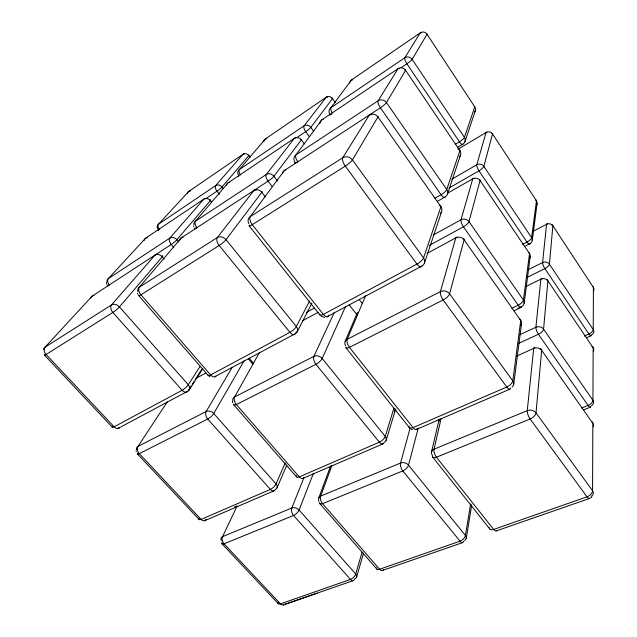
<?xml version="1.0" encoding="UTF-8"?>
<svg xmlns="http://www.w3.org/2000/svg" width="637" height="637" viewBox="0 0 637 637"><rect width="100%" height="100%" fill="white"/><g stroke="black" fill="none" stroke-linecap="round" stroke-linejoin="round"><path stroke-width="0.96" d="M513.693 384.35L521.52 323.795M530.199 256.623L524.171 303.252M537.063 203.545L532.277 240.547M466.284 538.201L471.762 504.679M470.624 504.082L465.416 535.462A5.669 3.989 13.7 0 1 464.564 540.495M441.146 418.421L434.036 449.196A5.972 4.499 14.8 0 0 432.212 455.041M431.48 452.151L439.212 419.082M418.23 428.08L408.524 465.161A5.805 2.739 -39.8 0 1 402.799 470.926L322.545 503.652A5.566 2.437 -42.4 0 1 319.511 502.545M410.14 428L400.546 463.043A5.884 2.827 67.8 0 0 402.799 470.926L460.025 541.179A5.797 2.58 70.1 0 0 463.688 541.211M356.664 576.867L363.528 553.131M362.079 552.175L355.717 574.025A5.231 3.496 18.8 0 1 354.674 578.874A5.399 2.97 72.7 0 1 350.461 579.423L280.463 603.868A5.152 2.421 -46.4 0 1 277.963 602.284M386.133 440.39L395.696 408.85M393.889 408.237L385.258 436.409A5.892 4.459 18.5 0 1 383.928 442.588A5.932 2.93 66.7 0 1 379.389 442.189L299.271 476.89A5.637 2.269 -41.9 0 1 296.396 475.632M424.449 263.065L441.656 211.516M447.453 194.158L460.527 155.006M465.002 141.581L475.274 110.83M318.707 498.134L330.595 466.053M331.973 465.4L320.658 496.08A5.502 3.902 20.8 0 0 318.826 500.077M313.42 473.347L299.103 510.022A5.486 2.325 -43.1 0 1 293.553 515.476L224.041 543.823A5.319 2.07 -44.6 0 1 221.803 542.549M303.881 477.869L291.794 508.015A5.47 3.233 69.9 0 0 293.553 515.476L350.461 579.423A5.311 2.707 -44.7 0 0 355.717 574.025L299.103 510.022A5.391 3.75 22 0 0 291.794 508.015L222.568 536.641A5.128 3.392 24.4 0 0 221.358 540.502M365.566 295.775L347.205 339.298A6.251 5.048 22.5 0 0 345.517 345.676M345.158 341.376L357.461 312.353M276.991 487.886L286.825 465.121M285.145 463.019L276.036 483.937A5.462 3.854 23.6 0 1 275.67 489.288M345.334 307.002L322.187 358.48A6.115 2.007 -39.1 0 1 315.944 364.3L236.367 404.543A5.844 1.776 -40.8 0 1 233.755 404.049M334.353 312.305L313.874 356.362L234.663 396.915A5.789 4.3 27.5 0 0 232.816 400.482M236.972 506.296L222.568 536.641A5.215 3.448 71.7 0 0 224.041 543.823L280.463 603.868A5.152 3.169 74.8 0 0 284.413 604.131M297.129 331.981L311.899 303.156M296.309 331.885L295.409 333.637L216.405 375.854A5.86 3.623 61.4 0 1 210.632 374.954A5.932 1.561 -40.4 0 1 208.1 374.898M309.606 300.943L296.324 326.518A6.211 4.961 27.3 0 1 295.409 333.637A6.203 3.289 61.6 0 1 289.923 332.347L219.184 245.508A6.521 3.519 56.8 0 1 217.344 237.553L253.924 190.431A5.916 2.867 56.8 0 1 256.273 190.121M259.514 352.388L234.663 396.915A5.773 3.519 63.5 0 0 236.367 404.543L299.271 476.89A5.622 3.241 67.9 0 0 303.984 477.344M244.027 360.924L213.745 413.524A5.757 1.688 -41.3 0 1 207.726 419.027L139.296 453.64A5.566 1.497 -42.3 0 1 137.377 453.13M232.067 367.517L206.149 411.51L138.006 446.394A5.407 3.695 29.8 0 0 136.676 449.865M370.909 114.875A6.41 2.261 58.5 0 0 369.269 115.05L342.786 157.729L250.269 216.604A6.689 5.59 36.5 0 0 248.772 223.595M189.197 389.971L202.861 368.457M112.311 426.479A5.637 1.314 -41.7 0 0 114.103 426.83L182.134 390.274A5.733 3.726 61.3 0 0 187.987 391.046L191.148 386.078M192.199 384.422L194.309 381.117M195.36 379.461L201.674 369.532M200.098 366.371L188.297 384.756A5.837 1.489 -40.8 0 1 182.134 390.274L112.868 312.441A6.02 3.965 54.5 0 1 111.539 304.884L155.014 255.071A5.494 3.273 54.9 0 1 157.594 254.521M167.276 401.867L138.006 446.394A5.367 3.846 63.9 0 0 139.296 453.64L201.093 519.402A5.247 3.559 69.9 0 0 206.093 519.569M591.932 496.749L590.865 497.776M206.348 198.322L217.002 191.172A4.674 0.565 -38.1 0 0 221.955 187.047L248.836 155.627A4.34 0.486 -37.8 0 0 248.733 155.165M296.667 137.735L305.712 131.66A4.992 0.645 -37.3 0 0 310.816 127.384L332.546 98.608L335.412 102.621M401.119 67.665L406.892 63.788A5.446 0.725 -36.3 0 0 412.139 59.352L427.045 34.247A5.032 0.605 -36.2 0 0 426.487 34.111M455.232 144.36L459.46 141.82A5.263 1.194 -35.1 0 0 464.429 137.369L474.764 106.881L427.045 34.247A4.977 4.833 71.6 0 0 420.293 32.829L351.441 79.991L330.914 107.709A5.136 4.69 44.8 0 0 330.006 114.501A5.104 0.661 -37 0 0 330.277 114.931M457.804 147.187L462.908 144.137A5.16 4.905 12.8 0 0 464.429 137.369L412.139 59.352A5.383 5.192 55.3 0 0 404.806 57.784L330.914 107.709A5.176 1.959 57.5 0 0 332.243 112.932M457.947 149.241L486.031 132.52A4.714 1.258 60.7 0 1 486.891 132.329M451.816 179.22L476.787 164.76A5.112 4.762 7.7 0 1 483.849 166.353L531.624 237.641A5.016 4.419 2.9 0 1 529.88 243.676L525.485 245.938M449.069 187.995L478.984 170.804A5.2 1.362 -34.6 0 0 483.849 166.353L492.552 133.961A4.825 1.155 -34.6 0 0 491.955 133.444M435.023 198.171L441.067 194.707A5.916 1.553 -35.4 0 0 446.752 189.531L459.914 150.682L405.61 70.357A5.622 0.772 -36.3 0 0 404.893 70.118M447.907 193.019L472.75 178.814A5.271 1.593 61.1 0 1 474.262 178.758M437.38 201.348L445.112 196.937A5.852 5.359 16.4 0 0 446.752 189.531L386.46 102.605A6.107 5.749 41.5 0 0 378.131 100.773L295.918 154.958A5.805 5.112 39.9 0 0 295.074 162.403A5.749 0.852 -37.4 0 0 297.805 161.758A5.829 2.516 57.4 0 1 295.918 154.958L321.964 119.788L398.021 68.716A5.622 1.72 58.6 0 1 399.08 68.589M433.208 235.061L461.013 219.757A5.789 5.192 12 0 1 468.999 221.62L523.423 300.091A5.645 4.777 6.5 0 1 521.496 306.596L517.913 308.308M306.373 312.409L314.168 308.165M429.41 245.349L463.449 226.788A5.837 1.768 -35 0 0 468.999 221.62L480.059 180.478A5.359 1.465 -34.7 0 0 479.43 179.73M196.204 378.259L205.743 373.099M302.567 320.745L318.15 312.321M427.101 253.407L455.813 237.872A5.98 2.062 61.9 0 1 457.318 237.338M120.998 426.846L187.119 391.508M326.646 316.47A6.346 5.2 25.7 0 0 328.684 315.848L421.813 266.083A6.76 5.884 18.2 0 0 423.565 257.929L440.908 206.754L377.932 116.969A6.378 1.027 -36.5 0 0 377.454 116.396M532.444 231.629L546.554 224.296A4.507 1.17 62.5 0 1 547.446 223.985M522.587 244.369L527.006 242.092A5.032 1.76 -33.4 0 0 531.624 237.641L536.465 200.79L492.552 133.961A4.722 4.483 2.6 0 0 486.031 132.52L476.787 164.76A5.104 1.489 61 0 0 478.984 170.804L527.006 242.092A4.929 1.401 62.5 0 0 529.88 243.676M528.344 269.658L542.589 262.563A4.977 4.292 2.2 0 1 549.413 264.172L593.238 329.56A4.889 3.989 1.2 0 1 591.311 334.974A4.762 1.274 64.3 0 1 588.922 334.003L544.874 268.623A4.873 1.362 63.1 0 1 542.589 262.563L546.554 224.296A4.61 4.077 -0.7 0 1 552.868 225.753L593.413 287.454A4.531 3.806 -0.9 0 1 593.437 291.085M527.205 277.35L544.874 268.623A4.977 1.895 -33 0 0 549.413 264.172L552.868 225.753A4.634 1.616 -32.9 0 0 551.531 224.988M525.82 286.523L540.869 279.165A5.032 1.449 63.3 0 1 542.047 278.703M511.949 308.244L518.192 305.25A5.629 2.253 -33.9 0 0 523.423 300.091L529.522 253.645L480.059 180.478A5.287 4.881 9.1 0 0 472.75 178.814L461.013 219.757A5.765 1.911 61.7 0 0 463.449 226.788L518.192 305.25A5.574 1.776 63.6 0 0 521.496 306.596M514.027 310.76L521.074 307.4M519.752 334.704L535.892 327.259A5.598 4.626 5.5 0 1 543.568 329.13L592.936 400.323A5.486 4.268 4 0 1 591.606 405.65M518.637 343.327L538.448 334.29A5.558 2.429 -33.4 0 0 543.568 329.13L547.908 280.845A5.128 2.03 -33 0 0 546.769 279.739M394.184 411.08L395.991 410.268M516.472 356.147L533.695 348.407A5.725 1.847 64.7 0 1 534.873 347.46M584.408 336.002L588.922 334.003A4.825 2.222 -31.6 0 0 593.238 329.56L593.413 287.454A4.507 1.903 -31.5 0 0 592.354 286.483M586.534 337.737L591.032 335.747M234.44 507.1L237.163 505.921M204.716 520.692L273.926 490.864M302.766 478.435L382.773 443.957M416.311 429.497L509.855 389.191M581.677 408.03L588.094 405.45A5.375 2.819 -32 0 0 592.936 400.323L593.158 347.77L547.908 280.845A5.136 4.387 3.2 0 0 540.869 279.165L535.892 327.259A5.51 1.72 64.2 0 0 538.448 334.29L588.094 405.45A5.399 1.585 65.7 0 0 590.778 406.064M583.914 409.766L590.332 407.194M283.346 604.919L317.154 593.135M283.648 604.792L353.264 580.618M382.351 570.505L462.653 542.589M496.231 530.916L589.408 498.516M324.615 317.433L321.183 316.207M411.454 429.306L412.561 429.712M209.024 376.228L209.963 376.825M44.471 355.112L112.287 427.196M137.409 453.902L199.07 519.442M221.971 543.783L278.273 603.637M138.691 295.648L208.188 375.44M233.843 404.893L296.571 476.922M319.79 503.58L376.706 568.921M249.338 358.36L253.208 362.963M164.155 259.132L162.236 256.854A5.462 0.756 -38.9 0 0 162.093 255.939M248.422 358.878L252.881 364.157M173.782 247.53L171.234 244.481A5.319 3.058 55 0 1 169.88 238.039L203.88 199.086A4.905 2.58 55.3 0 1 205.998 198.792M178.782 242.028L176.879 239.743A5.343 4.212 38.6 0 0 169.88 238.039L108.29 278.64A5.12 3.806 38.1 0 0 106.992 281.705M211.588 202.168L210.345 200.623A4.825 0.605 -38.3 0 0 209.955 200.114M219.47 194.269L217.002 191.172A4.77 2.429 55.4 0 1 215.68 185.566L242.992 154.273A4.435 2.086 55.8 0 1 244.202 153.963M249.194 225.896L319.989 315.084M346.01 347.866L409.392 427.698M432.754 457.127L489.813 529.013M223.181 188.592L221.955 187.047A4.77 3.957 41 0 0 215.68 185.566L158.486 224.208A4.586 3.615 40 0 0 157.681 228.707M265.446 196.968L261.807 192.286A5.829 0.884 -37.9 0 0 261.417 191.538M349.187 304.836L357.102 315.02M438.288 419.584L439.498 421.153M250.046 157.196L248.836 155.627A4.427 3.774 43 0 0 242.992 154.273L188.671 191.482L158.486 224.208A4.563 2.62 54.1 0 0 159.608 229.678M272.278 186.665L268.066 181.195A5.709 2.659 56.9 0 1 266.314 174.474L294.39 138.309A5.239 2.214 57 0 1 295.672 137.99M359.571 300.051L361.975 303.172M277.541 180.988L273.918 176.242A5.701 4.897 39.6 0 0 266.314 174.474L195.519 221.143A5.438 4.387 38.9 0 0 193.943 225.084M304.303 143.858L301.365 139.893A5.152 0.685 -37.4 0 0 300.998 139.431M309.24 136.445L305.712 131.66A5.08 2.078 57.1 0 1 304.056 125.855L326.279 97.222A4.706 1.768 57.3 0 1 327.609 97.15M313.746 131.365L310.816 127.384A5.048 4.515 43.5 0 0 304.056 125.855L239.313 169.601A4.849 4.101 41.5 0 0 238.596 175.358M137.409 293.227L137.751 294.151M106.785 284.134L106.483 282.414M318.492 500.738L318.683 501.462M193.6 226.143L193.728 226.653M232.68 402.664L232.465 401.079M136.103 450.964L136.207 451.721M118.219 427.753A5.502 3.782 31.6 0 0 120.13 427.308A5.438 3.949 61 0 1 114.103 426.83L46.111 354.475A5.709 4.18 52.2 0 1 45.06 347.189L92.094 296.189L171.234 244.481A5.263 0.709 -38.7 0 0 176.879 239.743L210.345 200.623A4.921 4.029 40.3 0 0 203.88 199.086L145.507 238.286L108.29 278.64A5.072 3.265 53.3 0 0 109.397 284.89A5.072 0.637 -39.2 0 1 108.019 284.978M187.987 391.046A5.773 4.22 30.5 0 0 188.297 384.756L119.43 306.899A6.083 4.475 36.5 0 0 111.539 304.884L45.06 347.189A5.789 3.989 36.3 0 0 43.738 349.482M155.014 255.071A5.534 4.292 38 0 1 162.236 256.854L119.43 306.899A6.059 0.9 -39.6 0 1 112.868 312.441L46.111 354.475A5.852 0.796 -40.1 0 1 44.662 354.538M90.844 298.012A5.287 3.862 37.6 0 1 92.094 296.189A5.231 3.488 53.1 0 1 94.045 295.409M275.319 489.455A5.51 3.344 68.4 0 1 270.359 489.407L201.093 519.402A5.383 1.919 -43.9 0 1 198.967 518.263M205.695 519.45A5.2 3.48 25.8 0 1 205.385 519.513M540.391 348.805A5.741 2.612 -33.6 0 1 541.657 350.366L592.84 423.342A5.677 4.34 4.7 0 1 593.318 426.671M591.526 421.551A5.55 3.034 -32.3 0 1 592.84 423.342L592.561 490.769A6.259 4.539 6.4 0 1 591.486 496.151M496.828 530.43A5.916 2.444 69.4 0 1 493.659 529.435A5.709 3.32 -38.8 0 1 489.304 527.77M432.388 455.686A5.924 2.867 -38.6 0 0 436.449 457.207L493.659 529.435L587.035 496.836A6.067 3.687 -33.4 0 0 592.561 490.769L536.028 412.88A6.41 4.977 8.2 0 0 527.253 410.65L434.036 449.196A6.012 2.683 67.3 0 0 436.449 457.207L530.143 418.995A6.306 3.201 -34.6 0 0 536.028 412.88L541.657 350.366A5.805 4.722 6.3 0 0 533.695 348.407L527.253 410.65A6.37 2.229 66.1 0 0 530.143 418.995L587.035 496.836A6.259 2.022 67.7 0 0 589.973 497.808M328.684 315.848A6.346 3.129 61.6 0 1 323.341 314.391A6.346 1.855 -38.3 0 1 319.957 313.993M421.813 266.083A6.752 2.62 61.8 0 1 416.932 264.092L345.302 166.098A7.126 2.835 58.6 0 1 342.786 157.729A7.087 6.394 35.2 0 1 352.428 159.927L423.565 257.929A6.784 2.086 -36.1 0 1 416.932 264.092L323.341 314.391L252.276 224.67A6.681 3.36 57.4 0 1 250.269 216.604L284.397 170.517L380.416 107.772A6.147 0.948 -36.5 0 0 386.46 102.605L405.61 70.357A5.558 5.343 50.3 0 0 398.021 68.716L378.131 100.773A6.163 2.086 58.5 0 0 380.416 107.772L441.067 194.707A5.86 1.959 60.8 0 0 445.112 196.937M440.493 213.395A6.083 5.502 17 0 0 440.908 206.754A6.131 1.68 -35.6 0 0 439.729 205.823M369.269 115.05A6.354 5.924 39.3 0 1 377.932 116.969L352.428 159.927A7.087 1.29 -36.9 0 1 345.302 166.098L252.276 224.67A6.609 1.139 -38.1 0 1 249.386 225.06M282.414 173.407A6.028 5.239 38.9 0 1 284.397 170.517A6.044 2.715 57.3 0 1 285.734 169.999M520.708 325.642A5.86 4.881 7.4 0 0 520.732 320.546L464.11 239.823A6.044 1.911 -35.2 0 0 463.465 238.732M519.553 319.105A5.829 2.429 -34.1 0 1 520.732 320.546L512.809 380.894A6.474 5.168 9.3 0 1 512.044 387.073M345.827 346.974A6.251 2.102 -38.3 0 0 349.45 347.356L443.153 299.971A6.673 2.365 -35.8 0 0 449.603 293.808L464.11 239.823A6.012 5.319 12.8 0 0 455.813 237.872L440.414 291.587A6.641 2.54 62.9 0 0 443.153 299.971L506.773 387.017A6.434 2.317 65.3 0 0 510.611 388.164M417.299 428.462A6.067 2.779 66.3 0 1 413.023 427.626A6.012 2.667 -38.5 0 1 409.089 426.328M383.291 569.725A5.502 2.874 71.9 0 1 379.596 569.255A5.383 2.835 -43.8 0 1 376.308 567.774M253.924 190.431A5.908 5.008 38.7 0 1 261.807 192.286L226.024 239.655A6.466 1.083 -38.5 0 1 219.184 245.508L140.912 294.78A6.163 0.948 -39.4 0 1 138.842 295.042M137.934 291.666A6.203 4.69 36.6 0 1 139.455 287.12L181.258 237.919L268.066 181.195A5.622 0.82 -37.7 0 0 273.918 176.242L301.365 139.893A5.215 4.618 42.3 0 0 294.39 138.309L228.046 182.859L195.519 221.143A5.422 2.954 55.6 0 0 196.968 227.656A5.351 0.741 -38.5 0 1 195.201 227.751M179.65 240.452A5.637 4.475 38.2 0 1 181.258 237.919A5.606 3.177 55.5 0 1 183.058 237.275M215.744 376.141A5.884 4.411 29.9 0 1 215.019 376.324M190.248 191.156A4.26 2.261 54.6 0 0 188.671 191.482A4.268 3.472 41.5 0 0 187.413 193.712M158.836 230.164A4.499 0.518 -38.6 0 1 158.613 230.291M157.92 230.323A4.499 0.518 -38.6 0 1 157.992 230.204M147.378 237.784A4.698 2.779 53.9 0 0 145.507 238.286A4.722 3.671 39.4 0 0 144.233 240.364M593.413 351.274A5.04 4.069 2 0 0 593.158 347.77A4.969 2.373 -31.7 0 0 591.988 346.464M462.908 144.137A5.184 1.521 60.4 0 1 459.46 141.82L406.892 63.788A5.438 1.6 58.7 0 1 404.806 57.784L420.293 32.829A5.008 1.346 58.8 0 1 421.168 32.813M474.326 112.423A4.762 4.61 7.1 0 0 474.764 106.881A4.881 1.011 -35 0 0 474.199 106.451M352.707 79.967A4.785 1.664 57.7 0 0 351.441 79.991A4.746 4.419 49.7 0 0 349.633 83.065M331.646 114.23A5.104 0.661 -37 0 1 331.328 114.421M459.476 156.734A5.335 5.024 14.1 0 0 459.914 150.682A5.43 1.282 -35.2 0 0 459.341 150.037M323.19 119.517A5.343 2.094 57.5 0 0 321.964 119.788A5.311 4.809 43.3 0 0 320.021 123.132M536.41 205.146A4.642 4.18 -0.3 0 0 536.465 200.79A4.682 1.497 -33.3 0 0 535.478 200.09M529.729 257.953A5.176 4.515 4 0 0 529.522 253.645A5.192 1.879 -33.5 0 0 528.439 252.642M331.925 98.448A4.634 0.549 -37.1 0 1 332.546 98.608A4.674 4.268 47.2 0 0 326.279 97.222L265.342 138.97L239.313 169.601A4.849 2.341 55.9 0 0 240.507 174.976M266.784 138.77A4.507 2.007 56.2 0 0 265.342 138.97A4.491 3.91 43.8 0 0 263.829 141.733M238.549 176.345A4.754 0.589 -37.9 0 1 238.549 176.13M229.774 182.5A5 2.492 55.8 0 0 228.046 182.859A5 4.18 40.7 0 0 226.533 185.176M217.344 237.553L139.455 287.12A6.155 3.862 55.3 0 0 140.912 294.78L210.632 374.954L289.923 332.347A6.211 1.768 -39 0 0 296.324 326.518L226.024 239.655A6.545 5.311 36.6 0 0 217.344 237.553M440.414 291.587L347.205 339.298A6.251 3.026 63.1 0 0 349.45 347.356L413.023 427.626L506.773 387.017A6.402 2.986 -35 0 0 512.809 380.894L449.603 293.808A6.665 5.677 14.6 0 0 440.414 291.587M400.546 463.043L320.658 496.08A5.582 3.137 69.3 0 0 322.545 503.652L379.596 569.255L460.025 541.179A5.606 3.177 -40.5 0 0 465.416 535.462L408.524 465.161A5.829 4.324 16.8 0 0 400.546 463.043M270.359 489.407L207.726 419.027A5.653 3.623 63.6 0 1 206.149 411.51A5.677 4.117 28.4 0 1 213.745 413.524L276.036 483.937A5.558 2.166 -42.6 0 1 270.359 489.407M379.389 442.189L315.944 364.3A6.107 3.185 63.2 0 1 313.874 356.362A6.107 4.825 24.3 0 1 322.187 358.48L385.258 436.409A5.892 2.556 -39.6 0 1 379.389 442.189"/></g></svg>
